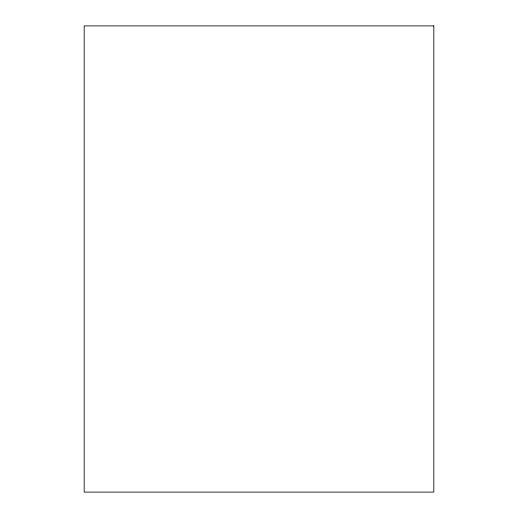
<?xml version="1.0" encoding="UTF-8"?>
<svg xmlns="http://www.w3.org/2000/svg" width="518" height="518" viewBox="0 0 518 518"><rect width="100%" height="100%" fill="white"/><g stroke="black" fill="none" stroke-linecap="round" stroke-linejoin="round"><path stroke-width="0.78" d="M433.825 25.9L84.175 25.9L84.175 492.1L433.825 492.1L433.825 25.9"/></g></svg>
